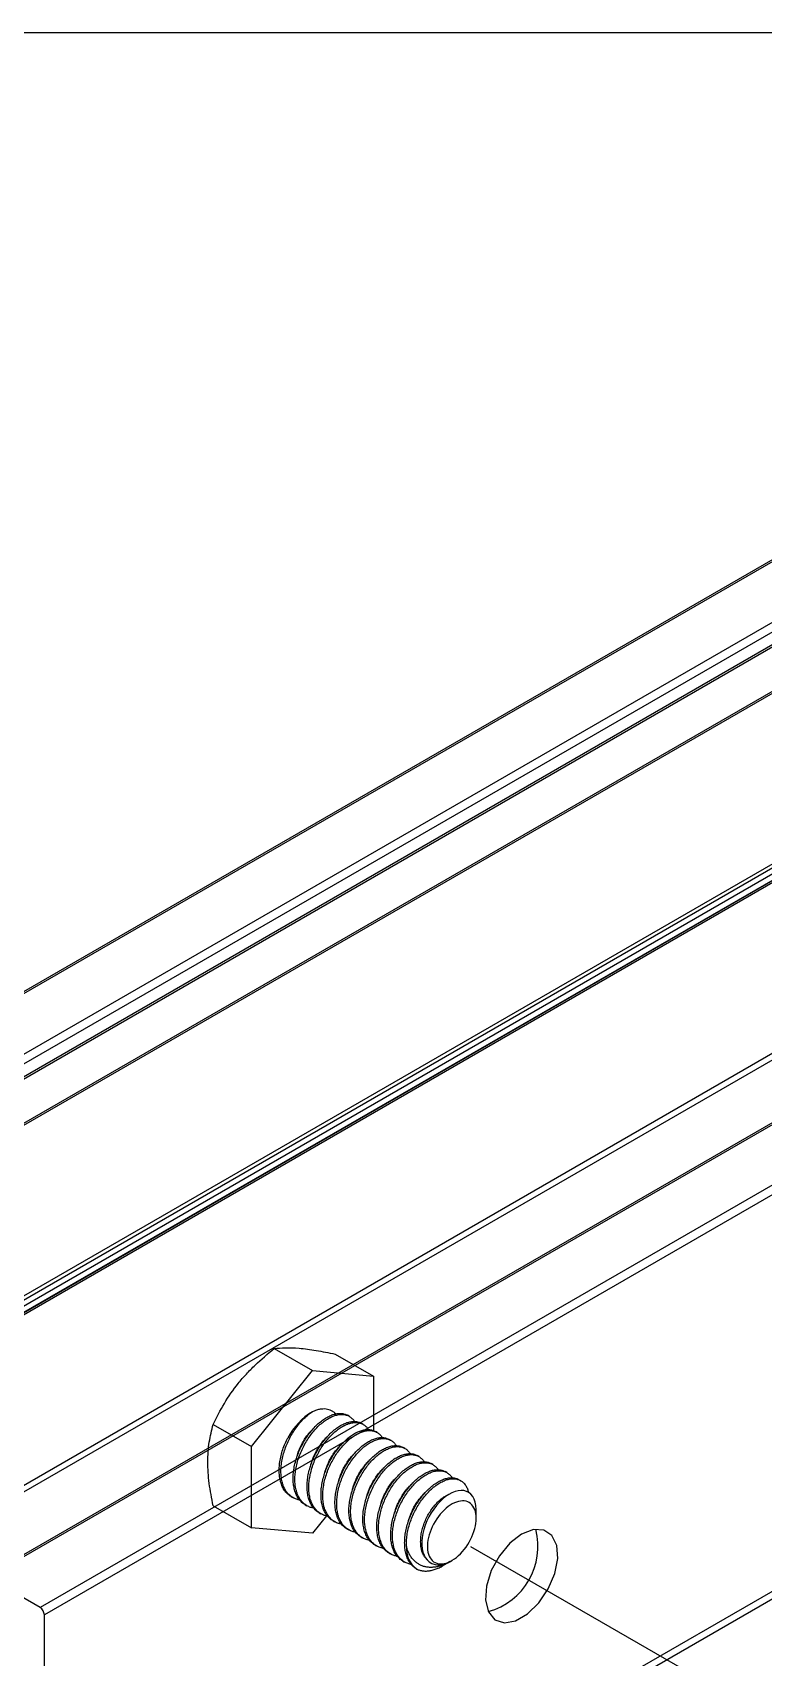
# Model space of a CAD drawing. Extents: x -3.1 to 19.9, y -9.6 to 0.
# Drawn here: x 1.822 to 3.676, y -4.122 to 0 of the extents above; entities that cross this region are included whole.
import ezdxf

# ---------------------------------------------------------------- set-up
doc = ezdxf.new("R2010")
doc.units = 0
doc.header["$LTSCALE"] = 0.5
doc.header["$MEASUREMENT"] = 0
doc.linetypes.add('CENTER', pattern=[2, 1.25, -0.25, 0.25, -0.25])
for name, color, linetype in [('Centerline', 210, 'CENTER'), ('Hardware', 242, 'CONTINUOUS'), ('Housing', 150, 'CONTINUOUS'), ('WallMount Bracket', 190, 'CONTINUOUS')]:
    doc.layers.add(name, color=color, linetype=linetype)
doc.layers.add('Text-Unprinted', color=131, linetype='CONTINUOUS', plot=False)

msp = doc.modelspace()

# ---------------------------------------------------------------- linework, layer by layer
at = {"layer": 'Centerline', "transparency": 16777216}
msp.add_line((2.932568, -3.840301), (4.584053, -4.793786), dxfattribs=at)
at = {"layer": 'Hardware', "linetype": 'Continuous', "lineweight": 25, "transparency": 16777216}
for p, q in [((2.435237, -3.338624), (2.531907, -3.394416)), ((2.589917, -3.352489), (2.686587, -3.408282)), ((2.377228, -3.586827), (2.531907, -3.394416)), ((2.531907, -3.394416), (2.686587, -3.408282)), ((2.686587, -3.408282), (2.686587, -3.546408)), ((2.280558, -3.531034), (2.377228, -3.586827)), ((2.625328, -3.510285), (2.620909, -3.507734)), ((2.660683, -3.53069), (2.656264, -3.52814)), ((2.696039, -3.551095), (2.691619, -3.548545)), ((2.731394, -3.5715), (2.726975, -3.56895)), ((2.377228, -3.793103), (2.377228, -3.586827)), ((2.766749, -3.591906), (2.76233, -3.589355)), ((2.802105, -3.612311), (2.797685, -3.60976)), ((2.83746, -3.632716), (2.833041, -3.630165)), ((2.872815, -3.653121), (2.868396, -3.650571)), ((2.908171, -3.673526), (2.903751, -3.670976)), ((2.280558, -3.73731), (2.377228, -3.793103)), ((2.478264, -3.714057), (2.482684, -3.716608)), ((2.51362, -3.734463), (2.518039, -3.737013)), ((2.947333, -3.769035), (2.947333, -3.748172)), ((2.567528, -3.762658), (2.531907, -3.806969)), ((2.548975, -3.754868), (2.553394, -3.757418)), ((2.58433, -3.775273), (2.58875, -3.777823)), ((2.531907, -3.806969), (2.377228, -3.793103)), ((2.619686, -3.795678), (2.624105, -3.798229)), ((2.655041, -3.816083), (2.65946, -3.818634)), ((2.690396, -3.836488), (2.694816, -3.839039)), ((2.725752, -3.856894), (2.730171, -3.859444)), ((2.761107, -3.877299), (2.765526, -3.879849)), ((2.861817, -3.889861), (2.879955, -3.879381)), ((2.881945, -3.878232), (2.885494, -3.876181))]:
    msp.add_line(p, q, dxfattribs=at)
at = {"layer": 'Hardware', "linetype": 'Continuous', "lineweight": 25, "transparency": 16777216, "flags": 128}
for points in [[(2.947258, -3.74817), (2.947317, -3.746419), (2.946613, -3.736816), (2.944878, -3.72801), (2.942146, -3.720177), (2.938573, -3.713623), (2.93413, -3.708113), (2.928899, -3.703753), (2.922917, -3.700609), (2.916261, -3.698726), (2.909071, -3.698165), (2.901631, -3.698923), (2.893828, -3.700934), (2.88581, -3.704159), (2.877721, -3.708538), (2.869583, -3.714052), (2.861572, -3.720623), (2.853916, -3.728083), (2.84655, -3.736442), (2.839618, -3.745539), (2.833317, -3.755083), (2.827559, -3.765159), (2.822473, -3.775585), (2.818169, -3.786215), (2.814665, -3.797003), (2.812032, -3.807732), (2.810352, -3.817949), (2.809527, -3.827913), (2.809574, -3.837438), (2.810529, -3.846434), (2.812406, -3.854805), (2.81518, -3.862381), (2.818691, -3.868843), (2.822978, -3.874432), (2.827956, -3.879043), (2.835256, -3.883424), (2.843501, -3.886029), (2.843501, -3.886029)], [(2.947333, -3.769035), (2.947103, -3.763025), (2.946418, -3.757323), (2.945281, -3.751972), (2.943702, -3.747012), (2.941691, -3.74248), (2.939264, -3.738409), (2.936438, -3.734828), (2.933235, -3.731766), (2.929679, -3.729243), (2.925795, -3.72728), (2.921612, -3.72589), (2.917162, -3.725084), (2.912477, -3.724868), (2.907592, -3.725243), (2.902543, -3.726206), (2.897368, -3.727751), (2.892105, -3.729867), (2.886792, -3.732536), (2.881469, -3.73574), (2.876176, -3.739455), (2.870952, -3.743654), (2.865835, -3.748304), (2.860864, -3.753373), (2.856075, -3.758822), (2.851503, -3.764611), (2.847182, -3.770697), (2.843145, -3.777035), (2.839422, -3.783578), (2.836039, -3.790278), (2.833022, -3.797085), (2.830393, -3.803949), (2.828172, -3.810818), (2.826375, -3.817643), (2.825016, -3.824372), (2.824104, -3.830956), (2.823646, -3.837346), (2.823646, -3.843494), (2.824104, -3.849356), (2.825016, -3.854887), (2.826375, -3.860047), (2.828172, -3.864798), (2.830393, -3.869103), (2.833022, -3.872933), (2.836039, -3.876257), (2.839422, -3.879053), (2.843145, -3.881298), (2.847182, -3.882976), (2.851503, -3.884075), (2.856075, -3.884586), (2.860864, -3.884507), (2.865835, -3.883837), (2.870952, -3.882581), (2.876176, -3.880749), (2.881469, -3.878355), (2.886792, -3.875415), (2.892105, -3.871953), (2.897368, -3.867992), (2.902543, -3.863564), (2.907592, -3.858699), (2.912477, -3.853436), (2.917162, -3.847812), (2.921612, -3.841869), (2.925795, -3.835651), (2.929679, -3.829204), (2.933235, -3.822577), (2.936438, -3.815817), (2.939264, -3.808975), (2.941691, -3.802102), (2.943702, -3.795249), (2.945281, -3.788465), (2.946418, -3.781803), (2.947103, -3.77531), (2.947333, -3.769035)]]:
    msp.add_lwpolyline(points, dxfattribs=at)
at = {"layer": 'Hardware', "linetype": 'Continuous', "lineweight": 25, "transparency": 16777216}
for centre, radius, start, end in [((2.627111, -3.6514), 0.180022, 121.927624, 151.166913), ((2.833334, -3.846535), 0.063072, 174.46691, 234.205204)]:
    msp.add_arc(centre, radius, start, end, dxfattribs=at)
for points, knots in [([(2.344082, -3.426856), (2.350646, -3.418691), (2.357565, -3.410678), (2.371871, -3.395184), (2.379285, -3.387666), (2.402212, -3.36572), (2.41841, -3.351894), (2.435237, -3.338624)], [0, 0, 0, 0, 0.25, 0.25, 0.5, 0.5, 1, 1, 1, 1]), ([(2.498762, -3.337583), (2.505325, -3.338171), (2.512245, -3.338951), (2.526551, -3.340849), (2.533964, -3.34197), (2.556892, -3.345785), (2.57309, -3.34893), (2.589917, -3.352489)], [0, 0, 0, 0, 0.25, 0.25, 0.5, 0.5, 1, 1, 1, 1]), ([(2.499886, -3.722537), (2.497191, -3.722033), (2.491041, -3.720883), (2.482508, -3.71686), (2.474197, -3.710909), (2.467, -3.703072), (2.461056, -3.693516), (2.456544, -3.682447), (2.453556, -3.670174), (2.452112, -3.656948), (2.45215, -3.642867), (2.453648, -3.628005), (2.456637, -3.612607), (2.461056, -3.597068), (2.466769, -3.58179), (2.473653, -3.567033), (2.481585, -3.552881), (2.49047, -3.539437), (2.500193, -3.526955), (2.510509, -3.515817), (2.52114, -3.506133), (2.528339, -3.501105), (2.531907, -3.498612)], [0, 0, 0, 0, 0.03893572, 0.08882519, 0.13871465, 0.18947709, 0.24068765, 0.29189822, 0.34266066, 0.39255012, 0.44243959, 0.49320203, 0.54441259, 0.59562316, 0.6463856, 0.69627506, 0.74616452, 0.79692697, 0.84813753, 0.89934809, 0.95011054, 1, 1, 1, 1]), ([(2.513621, -3.734461), (2.513614, -3.734458), (2.510519, -3.733071), (2.505217, -3.728611), (2.497914, -3.720968), (2.491998, -3.71136), (2.487478, -3.700304), (2.484493, -3.688028), (2.483048, -3.674803), (2.483086, -3.660722), (2.484584, -3.64586), (2.487573, -3.630462), (2.491992, -3.614923), (2.497705, -3.599644), (2.504589, -3.584887), (2.512521, -3.570736), (2.521406, -3.55729), (2.531129, -3.544815), (2.541445, -3.53365), (2.552075, -3.524065), (2.562843, -3.516183), (2.573611, -3.510013), (2.584241, -3.50561), (2.594561, -3.503101), (2.604268, -3.502621), (2.613207, -3.503986), (2.618357, -3.506494), (2.620908, -3.507736)], [0, 0, 0, 0, 0.00008467, 0.04114935, 0.08293259, 0.12508467, 0.16723676, 0.20902, 0.25008467, 0.29114935, 0.33293259, 0.37508467, 0.41723676, 0.45902, 0.50008467, 0.54114935, 0.58293259, 0.62508467, 0.66723676, 0.70902, 0.75008467, 0.79114935, 0.83293259, 0.87508467, 0.91723676, 0.95902, 1, 1, 1, 1]), ([(2.591386, -3.504185), (2.589777, -3.502634), (2.586432, -3.499408), (2.580455, -3.495873), (2.573789, -3.493257), (2.566361, -3.491759), (2.558206, -3.491515), (2.549394, -3.492643), (2.540589, -3.494943), (2.534689, -3.497437), (2.531907, -3.498612)], [0, 0, 0, 0, 0.11345358, 0.23604572, 0.35896869, 0.48156035, 0.61465118, 0.74816643, 0.8812592, 1, 1, 1, 1]), ([(2.266742, -3.626199), (2.266742, -3.608734), (2.268079, -3.591823), (2.272918, -3.5602), (2.276388, -3.54531), (2.280558, -3.531034)], [0, 0, 0, 0, 0.5, 0.5, 1, 1, 1, 1]), ([(2.535242, -3.742942), (2.532546, -3.742438), (2.526396, -3.741288), (2.517864, -3.737266), (2.509553, -3.731314), (2.502356, -3.723477), (2.496412, -3.713921), (2.491899, -3.702852), (2.488912, -3.690579), (2.487468, -3.677354), (2.487506, -3.663272), (2.489004, -3.648411), (2.491993, -3.633013), (2.496411, -3.617473), (2.502124, -3.602195), (2.509008, -3.587438), (2.51694, -3.573286), (2.525825, -3.55984), (2.535549, -3.547366), (2.545864, -3.536201), (2.556495, -3.526616), (2.567263, -3.518734), (2.57803, -3.512564), (2.588661, -3.508158), (2.598976, -3.505658), (2.608702, -3.505147), (2.617579, -3.506627), (2.625539, -3.509967), (2.632316, -3.51528), (2.636611, -3.519832), (2.638217, -3.523061), (2.638384, -3.523397)], [0, 0, 0, 0, 0.02760866, 0.06298442, 0.09836019, 0.13435497, 0.17066751, 0.20698004, 0.24297483, 0.27835059, 0.31372636, 0.34972114, 0.38603368, 0.42234621, 0.458341, 0.49371676, 0.52909253, 0.56508731, 0.60139985, 0.63771238, 0.67370717, 0.70908293, 0.7444587, 0.78045348, 0.81676602, 0.85307856, 0.88907334, 0.9244491, 0.95982487, 0.99581965, 1, 1, 1, 1]), ([(2.492278, -3.614771), (2.492531, -3.613569), (2.493752, -3.607759), (2.497397, -3.597377), (2.503118, -3.584062), (2.510077, -3.571378), (2.517972, -3.55956), (2.526466, -3.548997), (2.532463, -3.54331), (2.535359, -3.540563)], [0, 0, 0, 0, 0.042286041, 0.204364125, 0.363409914, 0.522455702, 0.684533786, 0.847648794, 1, 1, 1, 1]), ([(2.548976, -3.754866), (2.54897, -3.754863), (2.545874, -3.753476), (2.540572, -3.749016), (2.533269, -3.741373), (2.527354, -3.731765), (2.522834, -3.72071), (2.519848, -3.708433), (2.518403, -3.695208), (2.518441, -3.681127), (2.519939, -3.666265), (2.522928, -3.650867), (2.527347, -3.635328), (2.53306, -3.62005), (2.539944, -3.605292), (2.547876, -3.591141), (2.556761, -3.577695), (2.566484, -3.565221), (2.5768, -3.554056), (2.587431, -3.54447), (2.598198, -3.536588), (2.608966, -3.530418), (2.619596, -3.526015), (2.629916, -3.523506), (2.639623, -3.523026), (2.648562, -3.524391), (2.653713, -3.526899), (2.656263, -3.528141)], [0, 0, 0, 0, 0.00008467, 0.04114935, 0.08293259, 0.12508467, 0.16723676, 0.20902, 0.25008467, 0.29114935, 0.33293259, 0.37508467, 0.41723676, 0.45902, 0.50008467, 0.54114935, 0.58293259, 0.62508467, 0.66723676, 0.70902, 0.75008467, 0.79114935, 0.83293259, 0.87508467, 0.91723676, 0.95902, 1, 1, 1, 1]), ([(2.570597, -3.763347), (2.567901, -3.762843), (2.561752, -3.761693), (2.553219, -3.757671), (2.544908, -3.751719), (2.537711, -3.743882), (2.531767, -3.734327), (2.527255, -3.723257), (2.524267, -3.710984), (2.522823, -3.697759), (2.522861, -3.683678), (2.524359, -3.668816), (2.527348, -3.653418), (2.531767, -3.637879), (2.53748, -3.6226), (2.544364, -3.607843), (2.552296, -3.593691), (2.561181, -3.580246), (2.570904, -3.567771), (2.581219, -3.556606), (2.59185, -3.547021), (2.602618, -3.539139), (2.613386, -3.532969), (2.624017, -3.528564), (2.634332, -3.526063), (2.644057, -3.525553), (2.652934, -3.527032), (2.660895, -3.530372), (2.667671, -3.535685), (2.671966, -3.540237), (2.673572, -3.543466), (2.673739, -3.543802)], [0, 0, 0, 0, 0.02760866, 0.06298442, 0.09836019, 0.13435497, 0.17066751, 0.20698004, 0.24297483, 0.27835059, 0.31372636, 0.34972114, 0.38603368, 0.42234621, 0.458341, 0.49371676, 0.52909253, 0.56508731, 0.60139985, 0.63771238, 0.67370717, 0.70908293, 0.7444587, 0.78045348, 0.81676602, 0.85307856, 0.88907334, 0.9244491, 0.95982487, 0.99581965, 1, 1, 1, 1]), ([(2.584331, -3.775271), (2.584325, -3.775268), (2.58123, -3.773881), (2.575927, -3.769421), (2.568624, -3.761778), (2.562709, -3.75217), (2.558189, -3.741115), (2.555203, -3.728838), (2.553759, -3.715613), (2.553797, -3.701532), (2.555295, -3.68667), (2.558284, -3.671272), (2.562703, -3.655733), (2.568416, -3.640455), (2.5753, -3.625698), (2.583232, -3.611546), (2.592117, -3.5981), (2.60184, -3.585626), (2.612155, -3.574461), (2.622786, -3.564875), (2.633554, -3.556994), (2.644322, -3.550823), (2.654951, -3.54642), (2.665271, -3.543911), (2.674978, -3.543432), (2.683918, -3.544796), (2.689068, -3.547305), (2.691618, -3.548547)], [0, 0, 0, 0, 0.00008467, 0.04114935, 0.08293259, 0.12508467, 0.16723676, 0.20902, 0.25008467, 0.29114935, 0.33293259, 0.37508467, 0.41723676, 0.45902, 0.50008467, 0.54114935, 0.58293259, 0.62508467, 0.66723676, 0.70902, 0.75008467, 0.79114935, 0.83293259, 0.87508467, 0.91723676, 0.95902, 1, 1, 1, 1]), ([(2.478265, -3.714055), (2.478259, -3.714053), (2.475164, -3.712666), (2.469861, -3.708205), (2.462558, -3.700563), (2.456643, -3.690954), (2.452123, -3.679899), (2.449137, -3.667623), (2.447693, -3.654398), (2.447731, -3.640316), (2.44923, -3.625455), (2.452214, -3.610055), (2.456649, -3.594525), (2.462302, -3.579212), (2.467053, -3.569431), (2.469407, -3.564582)], [0, 0, 0, 0, 0.00016932, 0.08228476, 0.16583709, 0.25012699, 0.33441689, 0.41796922, 0.50008466, 0.5822001, 0.66575243, 0.75004233, 0.83433223, 0.91788456, 1, 1, 1, 1]), ([(2.527634, -3.635176), (2.527886, -3.633974), (2.529107, -3.628164), (2.532752, -3.617782), (2.538473, -3.604468), (2.545432, -3.591783), (2.553327, -3.579965), (2.561821, -3.569402), (2.567818, -3.563715), (2.570714, -3.560968)], [0, 0, 0, 0, 0.04228604, 0.20436413, 0.36340991, 0.5224557, 0.68453379, 0.84764879, 1, 1, 1, 1]), ([(2.605952, -3.783753), (2.603257, -3.783248), (2.597107, -3.782098), (2.588574, -3.778076), (2.580263, -3.772125), (2.573066, -3.764287), (2.567122, -3.754732), (2.56261, -3.743662), (2.559622, -3.73139), (2.558178, -3.718164), (2.558216, -3.704083), (2.559714, -3.689221), (2.562703, -3.673823), (2.567122, -3.658284), (2.572835, -3.643005), (2.579719, -3.628248), (2.587651, -3.614096), (2.596536, -3.600651), (2.606259, -3.588176), (2.616575, -3.577011), (2.627206, -3.567426), (2.637973, -3.559544), (2.648741, -3.553374), (2.659372, -3.548969), (2.669687, -3.546468), (2.679412, -3.545958), (2.688289, -3.547438), (2.69625, -3.550777), (2.703027, -3.55609), (2.707322, -3.560642), (2.708928, -3.563871), (2.709095, -3.564207)], [0, 0, 0, 0, 0.02760866, 0.06298442, 0.09836019, 0.13435497, 0.17066751, 0.20698004, 0.24297483, 0.27835059, 0.31372636, 0.34972114, 0.38603368, 0.42234621, 0.458341, 0.49371676, 0.52909253, 0.56508731, 0.60139985, 0.63771238, 0.67370717, 0.70908293, 0.7444587, 0.78045348, 0.81676602, 0.85307856, 0.88907334, 0.9244491, 0.95982487, 0.99581965, 1, 1, 1, 1]), ([(2.562989, -3.655581), (2.563242, -3.654379), (2.564462, -3.648569), (2.568108, -3.638187), (2.573829, -3.624873), (2.580787, -3.612188), (2.588682, -3.600371), (2.597177, -3.589808), (2.603173, -3.58412), (2.60607, -3.581373)], [0, 0, 0, 0, 0.042286041, 0.204364125, 0.363409914, 0.522455702, 0.684533786, 0.847648794, 1, 1, 1, 1]), ([(2.619687, -3.795676), (2.61968, -3.795673), (2.616585, -3.794287), (2.611283, -3.789826), (2.60398, -3.782184), (2.598064, -3.772575), (2.593544, -3.76152), (2.590559, -3.749243), (2.589114, -3.736019), (2.589152, -3.721937), (2.59065, -3.707075), (2.593639, -3.691677), (2.598058, -3.676138), (2.603771, -3.66086), (2.610655, -3.646103), (2.618587, -3.631951), (2.627472, -3.618505), (2.637195, -3.606031), (2.647511, -3.594866), (2.658142, -3.585281), (2.668909, -3.577399), (2.679677, -3.571228), (2.690307, -3.566825), (2.700627, -3.564316), (2.710334, -3.563837), (2.719273, -3.565201), (2.724423, -3.56771), (2.726974, -3.568952)], [0, 0, 0, 0, 0.00008467, 0.04114935, 0.08293259, 0.12508467, 0.16723676, 0.20902, 0.25008467, 0.29114935, 0.33293259, 0.37508467, 0.41723676, 0.45902, 0.50008467, 0.54114935, 0.58293259, 0.62508467, 0.66723676, 0.70902, 0.75008467, 0.79114935, 0.83293259, 0.87508467, 0.91723676, 0.95902, 1, 1, 1, 1]), ([(2.641308, -3.804158), (2.638612, -3.803653), (2.632462, -3.802503), (2.62393, -3.798481), (2.615619, -3.79253), (2.608422, -3.784693), (2.602478, -3.775137), (2.597965, -3.764068), (2.594978, -3.751795), (2.593534, -3.738569), (2.593572, -3.724488), (2.59507, -3.709626), (2.598059, -3.694228), (2.602477, -3.678689), (2.60819, -3.663411), (2.615074, -3.648653), (2.623006, -3.634502), (2.631891, -3.621056), (2.641615, -3.608582), (2.65193, -3.597417), (2.662561, -3.587831), (2.673329, -3.579949), (2.684096, -3.573779), (2.694727, -3.569374), (2.705042, -3.566874), (2.714768, -3.566363), (2.723645, -3.567843), (2.731605, -3.571182), (2.738382, -3.576495), (2.742677, -3.581048), (2.744283, -3.584277), (2.74445, -3.584613)], [0, 0, 0, 0, 0.02760866, 0.06298442, 0.09836019, 0.13435497, 0.17066751, 0.20698004, 0.24297483, 0.27835059, 0.31372636, 0.34972114, 0.38603368, 0.42234621, 0.458341, 0.49371676, 0.52909253, 0.56508731, 0.60139985, 0.63771238, 0.67370717, 0.70908293, 0.7444587, 0.78045348, 0.81676602, 0.85307856, 0.88907334, 0.9244491, 0.95982487, 0.99581965, 1, 1, 1, 1]), ([(2.655042, -3.816081), (2.655036, -3.816078), (2.65194, -3.814692), (2.646638, -3.810231), (2.639335, -3.802589), (2.63342, -3.79298), (2.6289, -3.781925), (2.625914, -3.769649), (2.624469, -3.756424), (2.624508, -3.742342), (2.626005, -3.727481), (2.628995, -3.712083), (2.633413, -3.696543), (2.639126, -3.681265), (2.64601, -3.666508), (2.653942, -3.652356), (2.662827, -3.63891), (2.672551, -3.626436), (2.682866, -3.615271), (2.693497, -3.605686), (2.704264, -3.597804), (2.715032, -3.591633), (2.725662, -3.58723), (2.735982, -3.584722), (2.745689, -3.584242), (2.754628, -3.585607), (2.759779, -3.588115), (2.762329, -3.589357)], [0, 0, 0, 0, 0.00008467, 0.04114935, 0.08293259, 0.12508467, 0.16723676, 0.20902, 0.25008467, 0.29114935, 0.33293259, 0.37508467, 0.41723676, 0.45902, 0.50008467, 0.54114935, 0.58293259, 0.62508467, 0.66723676, 0.70902, 0.75008467, 0.79114935, 0.83293259, 0.87508467, 0.91723676, 0.95902, 1, 1, 1, 1]), ([(2.280558, -3.73731), (2.276359, -3.718092), (2.272847, -3.698896), (2.268042, -3.661717), (2.266742, -3.64365), (2.266742, -3.626199)], [0, 0, 0, 0, 0.5, 0.5, 1, 1, 1, 1]), ([(2.598344, -3.675986), (2.598597, -3.674784), (2.599818, -3.668975), (2.603463, -3.658592), (2.609184, -3.645278), (2.616143, -3.632593), (2.624038, -3.620776), (2.632532, -3.610213), (2.638529, -3.604525), (2.641425, -3.601779)], [0, 0, 0, 0, 0.042286041, 0.204364125, 0.363409914, 0.522455702, 0.684533786, 0.847648794, 1, 1, 1, 1]), ([(2.676663, -3.824563), (2.673967, -3.824059), (2.667818, -3.822908), (2.659285, -3.818886), (2.650974, -3.812935), (2.643777, -3.805098), (2.637833, -3.795542), (2.633321, -3.784473), (2.630333, -3.7722), (2.628889, -3.758974), (2.628927, -3.744893), (2.630425, -3.730031), (2.633414, -3.714633), (2.637833, -3.699094), (2.643546, -3.683816), (2.65043, -3.669059), (2.658362, -3.654907), (2.667247, -3.641461), (2.67697, -3.628987), (2.687285, -3.617822), (2.697916, -3.608236), (2.708684, -3.600354), (2.719452, -3.594184), (2.730083, -3.589779), (2.740398, -3.587279), (2.750123, -3.586768), (2.759, -3.588248), (2.766961, -3.591587), (2.773737, -3.596901), (2.778032, -3.601453), (2.779638, -3.604682), (2.779805, -3.605018)], [0, 0, 0, 0, 0.02760866, 0.06298442, 0.09836019, 0.13435497, 0.17066751, 0.20698004, 0.24297483, 0.27835059, 0.31372636, 0.34972114, 0.38603368, 0.42234621, 0.458341, 0.49371676, 0.52909253, 0.56508731, 0.60139985, 0.63771238, 0.67370717, 0.70908293, 0.7444587, 0.78045348, 0.81676602, 0.85307856, 0.88907334, 0.9244491, 0.95982487, 0.99581965, 1, 1, 1, 1]), ([(2.6337, -3.696392), (2.633952, -3.695189), (2.635173, -3.68938), (2.638818, -3.678998), (2.644539, -3.665683), (2.651498, -3.652998), (2.659393, -3.641181), (2.667887, -3.630618), (2.673884, -3.62493), (2.67678, -3.622184)], [0, 0, 0, 0, 0.04228604, 0.20436413, 0.36340991, 0.5224557, 0.68453379, 0.84764879, 1, 1, 1, 1]), ([(2.690397, -3.836486), (2.690391, -3.836484), (2.687296, -3.835097), (2.681993, -3.830636), (2.67469, -3.822994), (2.668775, -3.813385), (2.664255, -3.80233), (2.661269, -3.790054), (2.659825, -3.776829), (2.659863, -3.762748), (2.661361, -3.747886), (2.66435, -3.732488), (2.668769, -3.716949), (2.674482, -3.70167), (2.681366, -3.686913), (2.689298, -3.672761), (2.698183, -3.659316), (2.707906, -3.646841), (2.718221, -3.635676), (2.728852, -3.626091), (2.73962, -3.618209), (2.750388, -3.612038), (2.761017, -3.607635), (2.771337, -3.605127), (2.781044, -3.604647), (2.789984, -3.606012), (2.795134, -3.60852), (2.797684, -3.609762)], [0, 0, 0, 0, 0.00008467, 0.04114935, 0.08293259, 0.12508467, 0.16723676, 0.20902, 0.25008467, 0.29114935, 0.33293259, 0.37508467, 0.41723676, 0.45902, 0.50008467, 0.54114935, 0.58293259, 0.62508467, 0.66723676, 0.70902, 0.75008467, 0.79114935, 0.83293259, 0.87508467, 0.91723676, 0.95902, 1, 1, 1, 1]), ([(2.712018, -3.844968), (2.709323, -3.844464), (2.703173, -3.843314), (2.69464, -3.839291), (2.686329, -3.83334), (2.679132, -3.825503), (2.673188, -3.815947), (2.668676, -3.804878), (2.665688, -3.792605), (2.664244, -3.779379), (2.664282, -3.765298), (2.66578, -3.750436), (2.668769, -3.735038), (2.673188, -3.719499), (2.678901, -3.704221), (2.685785, -3.689464), (2.693717, -3.675312), (2.702602, -3.661866), (2.712325, -3.649392), (2.722641, -3.638227), (2.733272, -3.628642), (2.744039, -3.62076), (2.754807, -3.614589), (2.765438, -3.610184), (2.775753, -3.607684), (2.785478, -3.607173), (2.794355, -3.608653), (2.802316, -3.611993), (2.809093, -3.617306), (2.813388, -3.621858), (2.814994, -3.625087), (2.815161, -3.625423)], [0, 0, 0, 0, 0.027608657, 0.062984423, 0.09836019, 0.134354973, 0.170667509, 0.206980044, 0.242974827, 0.278350594, 0.31372636, 0.349721143, 0.386033679, 0.422346215, 0.458340997, 0.493716764, 0.529092531, 0.565087313, 0.601399849, 0.637712385, 0.673707167, 0.709082934, 0.744458701, 0.780453484, 0.816766019, 0.853078555, 0.889073338, 0.924449105, 0.959824871, 0.995819654, 1, 1, 1, 1]), ([(2.725753, -3.856892), (2.725746, -3.856889), (2.722651, -3.855502), (2.717349, -3.851042), (2.710046, -3.843399), (2.70413, -3.833791), (2.69961, -3.822735), (2.696625, -3.810459), (2.69518, -3.797234), (2.695218, -3.783153), (2.696716, -3.768291), (2.699705, -3.752893), (2.704124, -3.737354), (2.709837, -3.722075), (2.716721, -3.707318), (2.724653, -3.693166), (2.733538, -3.679721), (2.743261, -3.667246), (2.753577, -3.656081), (2.764208, -3.646496), (2.774975, -3.638614), (2.785743, -3.632444), (2.796373, -3.628041), (2.806693, -3.625532), (2.8164, -3.625052), (2.825339, -3.626417), (2.830489, -3.628925), (2.83304, -3.630167)], [0, 0, 0, 0, 0.00008467, 0.04114935, 0.08293259, 0.12508467, 0.16723676, 0.20902, 0.25008467, 0.29114935, 0.33293259, 0.37508467, 0.41723676, 0.45902, 0.50008467, 0.54114935, 0.58293259, 0.62508467, 0.66723676, 0.70902, 0.75008467, 0.79114935, 0.83293259, 0.87508467, 0.91723676, 0.95902, 1, 1, 1, 1]), ([(2.669055, -3.716797), (2.669308, -3.715595), (2.670529, -3.709785), (2.674174, -3.699403), (2.679895, -3.686088), (2.686853, -3.673403), (2.694748, -3.661586), (2.703243, -3.651023), (2.709239, -3.645336), (2.712136, -3.642589)], [0, 0, 0, 0, 0.04228604, 0.20436413, 0.36340991, 0.5224557, 0.68453379, 0.84764879, 1, 1, 1, 1]), ([(2.747374, -3.865373), (2.744678, -3.864869), (2.738528, -3.863719), (2.729996, -3.859697), (2.721685, -3.853745), (2.714488, -3.845908), (2.708544, -3.836352), (2.704031, -3.825283), (2.701044, -3.81301), (2.6996, -3.799785), (2.699638, -3.785703), (2.701136, -3.770842), (2.704125, -3.755444), (2.708543, -3.739904), (2.714256, -3.724626), (2.72114, -3.709869), (2.729072, -3.695717), (2.737957, -3.682271), (2.747681, -3.669797), (2.757996, -3.658632), (2.768627, -3.649047), (2.779395, -3.641165), (2.790162, -3.634995), (2.800793, -3.630589), (2.811108, -3.628089), (2.820834, -3.627578), (2.829711, -3.629058), (2.837671, -3.632398), (2.844448, -3.637711), (2.848743, -3.642263), (2.850349, -3.645492), (2.850516, -3.645828)], [0, 0, 0, 0, 0.02760866, 0.06298442, 0.09836019, 0.13435497, 0.17066751, 0.20698004, 0.24297483, 0.27835059, 0.31372636, 0.34972114, 0.38603368, 0.42234621, 0.458341, 0.49371676, 0.52909253, 0.56508731, 0.60139985, 0.63771238, 0.67370717, 0.70908293, 0.7444587, 0.78045348, 0.81676602, 0.85307856, 0.88907334, 0.9244491, 0.95982487, 0.99581965, 1, 1, 1, 1]), ([(2.70441, -3.737202), (2.704663, -3.736), (2.705884, -3.73019), (2.709529, -3.719808), (2.71525, -3.706493), (2.722209, -3.693809), (2.730104, -3.681991), (2.738598, -3.671428), (2.744595, -3.665741), (2.747491, -3.662994)], [0, 0, 0, 0, 0.04228604, 0.20436413, 0.36340991, 0.5224557, 0.68453379, 0.84764879, 1, 1, 1, 1]), ([(2.761108, -3.877297), (2.761102, -3.877294), (2.758006, -3.875907), (2.752704, -3.871447), (2.745401, -3.863804), (2.739486, -3.854196), (2.734966, -3.843141), (2.73198, -3.830864), (2.730535, -3.817639), (2.730574, -3.803558), (2.732072, -3.788696), (2.735061, -3.773298), (2.739479, -3.757759), (2.745192, -3.742481), (2.752076, -3.727723), (2.760008, -3.713572), (2.768893, -3.700126), (2.778617, -3.687652), (2.788932, -3.676487), (2.799563, -3.666901), (2.81033, -3.659019), (2.821099, -3.652849), (2.831728, -3.648446), (2.842048, -3.645937), (2.851755, -3.645457), (2.860694, -3.646822), (2.865845, -3.64933), (2.868395, -3.650572)], [0, 0, 0, 0, 0.00008467, 0.04114935, 0.08293259, 0.12508467, 0.16723676, 0.20902, 0.25008467, 0.29114935, 0.33293259, 0.37508467, 0.41723676, 0.45902, 0.50008467, 0.54114935, 0.58293259, 0.62508467, 0.66723676, 0.70902, 0.75008467, 0.79114935, 0.83293259, 0.87508467, 0.91723676, 0.95902, 1, 1, 1, 1]), ([(2.782729, -3.885778), (2.780033, -3.885274), (2.773884, -3.884124), (2.765351, -3.880102), (2.75704, -3.87415), (2.749843, -3.866313), (2.743899, -3.856758), (2.739387, -3.845688), (2.736399, -3.833415), (2.734955, -3.82019), (2.734993, -3.806109), (2.736491, -3.791247), (2.73948, -3.775849), (2.743899, -3.76031), (2.749612, -3.745031), (2.756496, -3.730274), (2.764428, -3.716122), (2.773313, -3.702677), (2.783036, -3.690202), (2.793351, -3.679037), (2.803982, -3.669452), (2.81475, -3.66157), (2.825518, -3.6554), (2.836149, -3.650995), (2.846464, -3.648494), (2.856189, -3.647984), (2.865066, -3.649463), (2.873027, -3.652803), (2.879803, -3.658116), (2.884098, -3.662668), (2.885704, -3.665897), (2.885871, -3.666233)], [0, 0, 0, 0, 0.02760866, 0.06298442, 0.09836019, 0.13435497, 0.17066751, 0.20698004, 0.24297483, 0.27835059, 0.31372636, 0.34972114, 0.38603368, 0.42234621, 0.458341, 0.49371676, 0.52909253, 0.56508731, 0.60139985, 0.63771238, 0.67370717, 0.70908293, 0.7444587, 0.78045348, 0.81676602, 0.85307856, 0.88907334, 0.9244491, 0.95982487, 0.99581965, 1, 1, 1, 1]), ([(2.796444, -3.897693), (2.793624, -3.895832), (2.787933, -3.892077), (2.780791, -3.884148), (2.774832, -3.874617), (2.770323, -3.863541), (2.767335, -3.85127), (2.765891, -3.838044), (2.765929, -3.823963), (2.767427, -3.809101), (2.770416, -3.793703), (2.774835, -3.778164), (2.780548, -3.762886), (2.787432, -3.748129), (2.795364, -3.733977), (2.804249, -3.720531), (2.813972, -3.708057), (2.824287, -3.696892), (2.834918, -3.687306), (2.845686, -3.679425), (2.856454, -3.673254), (2.867084, -3.668851), (2.877403, -3.666342), (2.88711, -3.665863), (2.89605, -3.667227), (2.9012, -3.669736), (2.90375, -3.670978)], [0, 0, 0, 0, 0.041068152, 0.082854927, 0.125010585, 0.167166244, 0.208953018, 0.25002117, 0.291089322, 0.332876097, 0.375031756, 0.417187414, 0.458974189, 0.500042341, 0.541110493, 0.582897268, 0.625052926, 0.667208584, 0.708995359, 0.750063511, 0.791131663, 0.832918438, 0.875074096, 0.917229755, 0.95901653, 1, 1, 1, 1]), ([(2.770556, -3.840453), (2.770465, -3.835846), (2.770281, -3.826552), (2.771865, -3.811641), (2.77483, -3.796257), (2.779255, -3.780714), (2.784967, -3.765437), (2.791851, -3.750679), (2.799783, -3.736527), (2.808668, -3.723082), (2.818391, -3.710607), (2.828707, -3.699442), (2.839338, -3.689857), (2.850105, -3.681975), (2.860873, -3.675805), (2.871504, -3.6714), (2.881819, -3.668899), (2.891543, -3.668391), (2.900428, -3.669861), (2.908358, -3.673236), (2.91525, -3.678417), (2.920933, -3.685409), (2.925261, -3.693596), (2.926942, -3.700112), (2.927722, -3.703134)], [0, 0, 0, 0, 0.04505324, 0.09089484, 0.13714111, 0.18338739, 0.22922899, 0.27428223, 0.31933547, 0.36517707, 0.41142334, 0.45766962, 0.50351122, 0.54856446, 0.5936177, 0.6394593, 0.68570557, 0.73195185, 0.77779345, 0.82284669, 0.86789993, 0.91374153, 0.9599878, 1, 1, 1, 1]), ([(2.739766, -3.757607), (2.740018, -3.756405), (2.741239, -3.750595), (2.744884, -3.740213), (2.750605, -3.726899), (2.757564, -3.714214), (2.765459, -3.702396), (2.773953, -3.691833), (2.77995, -3.686146), (2.782846, -3.683399)], [0, 0, 0, 0, 0.04228604, 0.20436413, 0.36340991, 0.5224557, 0.68453379, 0.84764879, 1, 1, 1, 1]), ([(2.775121, -3.778012), (2.775374, -3.77681), (2.776595, -3.771), (2.78024, -3.760618), (2.785961, -3.747304), (2.792919, -3.734619), (2.800814, -3.722802), (2.809309, -3.712239), (2.815305, -3.706551), (2.818202, -3.703804)], [0, 0, 0, 0, 0.04228604, 0.20436413, 0.36340991, 0.5224557, 0.68453379, 0.84764879, 1, 1, 1, 1]), ([(2.821362, -3.872326), (2.819712, -3.870507), (2.815857, -3.86626), (2.811485, -3.857535), (2.80815, -3.846841), (2.806517, -3.835001), (2.80646, -3.82226), (2.807954, -3.80875), (2.811016, -3.794836), (2.815522, -3.781029), (2.821335, -3.767706), (2.828271, -3.755031), (2.836167, -3.743181), (2.844853, -3.732524), (2.854002, -3.723408), (2.863348, -3.716209), (2.870781, -3.711601), (2.874883, -3.710109), (2.876005, -3.709701)], [0, 0, 0, 0, 0.05013942, 0.11709633, 0.18362759, 0.24891413, 0.31420067, 0.38073194, 0.44768884, 0.51422011, 0.57950665, 0.64479319, 0.71132445, 0.77828136, 0.84481262, 0.91009916, 0.9753857, 1, 1, 1, 1]), ([(2.880641, -3.878872), (2.878873, -3.879916), (2.874275, -3.882634), (2.866614, -3.886172), (2.857735, -3.889489), (2.848812, -3.891868), (2.839814, -3.893327), (2.83087, -3.893703), (2.822101, -3.892933), (2.813861, -3.891002), (2.806171, -3.887951), (2.79899, -3.883896), (2.792097, -3.878624), (2.785685, -3.871986), (2.779931, -3.863944), (2.775669, -3.855757), (2.772579, -3.847873), (2.77123, -3.842926), (2.770556, -3.840453)], [0, 0, 0, 0, 0.03649588, 0.0949484, 0.15563902, 0.21649518, 0.27718586, 0.34275306, 0.40853025, 0.47410111, 0.5395478, 0.60515416, 0.67060082, 0.74531621, 0.82026986, 0.89498534, 0.94749267, 1, 1, 1, 1]), ([(2.796444, -3.897693), (2.798972, -3.898786), (2.804035, -3.900976), (2.812457, -3.902589), (2.821428, -3.902969), (2.830939, -3.901893), (2.840847, -3.899464), (2.850954, -3.895539), (2.857981, -3.892254), (2.861576, -3.889965), (2.861795, -3.889826)], [0, 0, 0, 0, 0.13949437, 0.27941287, 0.41890723, 0.56172416, 0.7049965, 0.84781343, 0.99072551, 1, 1, 1, 1]), ([(2.843501, -3.886029), (2.845962, -3.886504), (2.851441, -3.88756), (2.859271, -3.886852), (2.866333, -3.88518), (2.873293, -3.882679), (2.87856, -3.880491), (2.881927, -3.878239), (2.881943, -3.878228)], [0, 0, 0, 0, 0.21581648, 0.48050758, 0.61681539, 0.7531232, 0.99886215, 1, 1, 1, 1])]:
    msp.add_open_spline(points, degree=3, knots=knots, dxfattribs=at)
for points in [[(2.435237, -3.338624), (2.452106, -3.336024), (2.472409, -3.335221), (2.498762, -3.337583)], [(2.280558, -3.531034), (2.297427, -3.494691), (2.317729, -3.459637), (2.344082, -3.426856)]]:
    msp.add_open_spline(points, degree=3, dxfattribs=at)
at = {"layer": 'Housing', "linetype": 'Continuous', "lineweight": 25, "transparency": 16777216}
for p, q in [((5.595579, -0.242344), (0.464505, -3.204085)), ((5.603078, -0.243087), (0.472004, -3.204828)), ((5.736014, -0.319829), (0.60494, -3.28157)), ((5.746621, -0.338201), (0.615547, -3.299942)), ((5.746621, -0.370862), (0.615547, -3.332603)), ((0.612439, -3.339471), (5.743514, -0.37773)), ((5.884627, -0.409209), (0.753553, -3.370949)), ((5.892127, -0.409951), (0.761052, -3.371692)), ((6.267125, -0.626433), (1.135993, -3.588141)), ((6.273943, -0.633235), (1.142838, -3.594926)), ((6.281022, -0.64418), (1.149916, -3.605873)), ((6.294658, -0.652052), (1.163443, -3.613807)), ((6.301737, -0.649279), (1.170302, -3.611162)), ((6.308554, -0.65035), (1.177427, -3.612055)), ((6.683553, -0.866832), (1.552479, -3.828573)), ((6.692739, -0.878259), (1.561665, -3.84)), ((6.832166, -0.956211), (1.701092, -3.917952)), ((6.839666, -0.956954), (1.708591, -3.918695)), ((6.972602, -1.033696), (1.841527, -3.995437)), ((6.983208, -1.052067), (1.852134, -4.013808)), ((1.841527, -3.995437), (1.708591, -3.918695)), ((1.852134, -6.357274), (1.852134, -4.013808))]:
    msp.add_line(p, q, dxfattribs=at)
at = {"layer": 'Housing', "linetype": 'Continuous', "lineweight": 25, "transparency": 16777216, "flags": 128}
msp.add_lwpolyline([(3.062577, -3.809203), (3.032729, -3.832185), (3.006116, -3.86418), (2.985621, -3.90172), (2.973466, -3.940738), (2.970967, -3.977005), (2.978395, -4.00659), (2.994946, -4.026289), (3.018826, -4.033967), (3.047447, -4.02879), (3.077707, -4.011322), (3.106328, -3.983453), (3.130208, -3.948205), (3.146758, -3.909397), (3.154187, -3.871234), (3.151688, -3.837852), (3.139533, -3.812869), (3.119038, -3.798992), (3.092425, -3.797724), (3.062577, -3.809203)], dxfattribs=at)
at = {"layer": 'Housing', "linetype": 'Continuous', "lineweight": 25, "transparency": 16777216}
for centre, radius, start, end in [((2.932568, -3.840301), 0.171325, 285.339111, 14.666266), ((1.829106, -4.014856), 0.023052, 2.605478, 57.394522)]:
    msp.add_arc(centre, radius, start, end, dxfattribs=at)
at = {"layer": 'Text-Unprinted', "transparency": 16777216}
msp.add_lwpolyline([(0, 0), (15.14038, 0), (15.140156, -9.609386), (-0.000224, -9.609386)], close=True, dxfattribs=at)
at = {"layer": 'WallMount Bracket', "linetype": 'Continuous', "lineweight": 25, "transparency": 16777216}
for p, q in [((4.858801, -3.28433), (3.134286, -4.279626)), ((3.162179, -4.282386), (4.864343, -3.29999))]:
    msp.add_line(p, q, dxfattribs=at)

doc.saveas('drawing.dxf')
